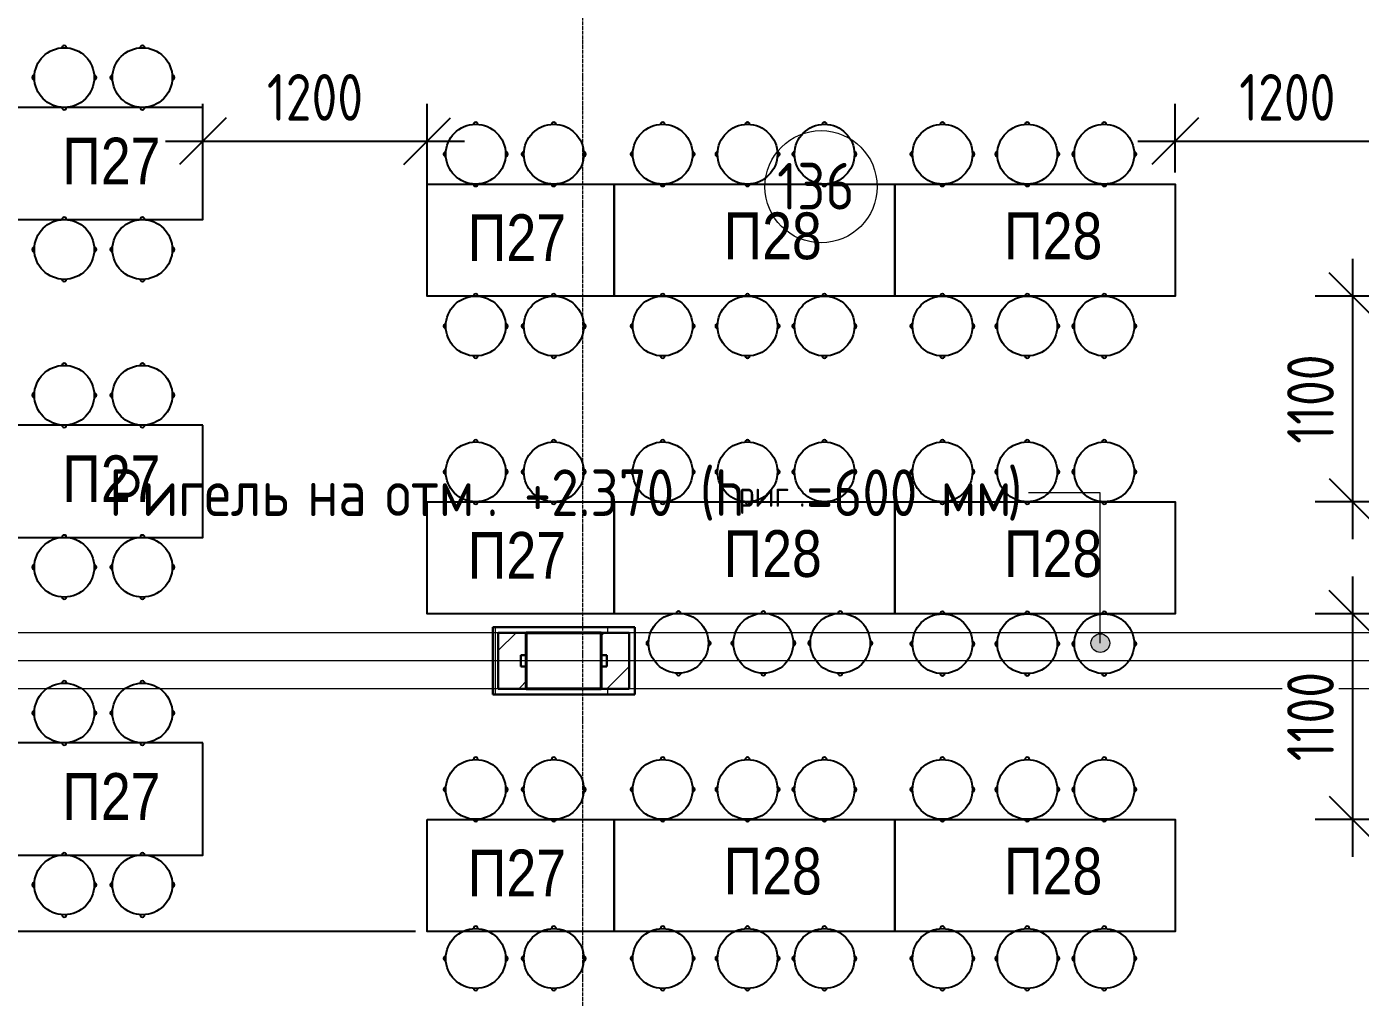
# Model space of a CAD drawing. Header units: millimetres. Extents: x -215207 to 92095, y -30385 to 123050.
# Drawn here: x -167107 to -159975, y 23940 to 29134 of the extents above; entities that cross this region are included whole.
import ezdxf
from ezdxf.enums import TextEntityAlignment as Align

# ---------------------------------------------------------------- set-up
doc = ezdxf.new("R2010")
doc.units = ezdxf.units.MM
doc.linetypes.add('ADSK_Линия сетки', pattern=[25, 20, -2.5, 0, -2.5])
doc.linetypes.add('ADSK_Сверху', pattern=[4.5, 3, -1.5])
for name, color, linetype, lineweight in [('Аннотация', 7, 'Continuous', 20), ('ДОНМ_ТХ_Анно', 84, 'Continuous', 20), ('Линии', 7, 'Continuous', 9), ('Марки помещений', 7, 'Continuous', 20), ('Несущие колонны', 7, 'Continuous', 20), ('Оси', 7, 'Continuous', 9), ('Стены наружные', 7, 'Continuous', 20)]:
    doc.layers.add(name, color=color, linetype=linetype, lineweight=lineweight)
for name, color, linetype in [('тх разм', 7, 'Continuous'), ('ТХ_(нейтральное оборудование_мебель)', 32, 'Continuous'), ('ТХ_размеры', 7, 'Continuous')]:
    doc.layers.add(name, color=color, linetype=linetype)
doc.styles.add('GOST Common_3', font='GOST_Common.ttf', dxfattribs={"width": 0.9, "height": 2.5})
doc.styles.add('GOST Common_5', font='GOST_Common.ttf', dxfattribs={"width": 0.9, "height": 5})
doc.styles.add('ГОСТ 2.304', font='CS_Gost2304.shx')
doc.styles.add('ТХ_ДОНМ', font='ARIALN.TTF')
doc.dimstyles.new('СПДС', dxfattribs={"dimscale": 100, "dimtxt": 2.5, "dimasz": 2.5, "dimexe": 2, "dimexo": 0.625, "dimgap": 1, "dimtad": 1, "dimdec": 0, "dimtxsty": 'ГОСТ 2.304', "dimblk": 'OBLIQUE', "dimblk1": 'OBLIQUE', "dimblk2": 'OBLIQUE', "dimcen": 2.5, "dimdle": 2, "dimadec": 0, "dimazin": 2, "dimtfac": 0.75, "dimtdec": 4, "dimtmove": 1, "dimatfit": 3, "dimfxl": 0, "dimtolj": 1, "dimarcsym": 0})

# ---------------------------------------------------------------- blocks, each defined once
blk = doc.blocks.new('1 этаж 21082025')
at = {"layer": 'Аннотация', "lineweight": 9}
h = blk.add_hatch(color=256, dxfattribs=at)
edge = h.paths.add_edge_path()
edge.add_arc((38569.6, -5605.8), 50, 0, 360)
for p, q in [((38191.1, -4800.9), (38185, -4800.9)), ((38569.6, -4800.9), (38191.1, -4800.9)), ((38569.6, -5605.8), (38569.6, -4800.9))]:
    blk.add_line(p, q, dxfattribs=at)
blk.add_circle((38569.6, -5605.8), 50, dxfattribs=at)
at = {"layer": 'Линии', "linetype": 'ADSK_Сверху'}
for p, q in [((50705, -5550), (30240, -5550)), ((50705, -5850), (30240, -5850))]:
    blk.add_line(p, q, dxfattribs=at)
at = {"layer": 'Марки помещений'}
blk.add_circle((37076, -3163.7), 300, dxfattribs=at)
at = {"layer": 'Несущие колонны', "lineweight": 40}
for p, q in [((35500, -5550), (35900, -5550)), ((35500, -5850), (35500, -5550)), ((35900, -5550), (35500, -5550)), ((35500, -5550), (35500, -5850)), ((35900, -5550), (35900, -5850)), ((35900, -5850), (35900, -5550)), ((35900, -5850), (35500, -5850)), ((35500, -5850), (35900, -5850))]:
    blk.add_line(p, q, dxfattribs=at)
at = {"layer": 'Оси', "linetype": 'ADSK_Линия сетки'}
for p, q in [((35800, 5350.6), (35800, -59356.1)), ((58165, -5700), (-14072.3, -5700))]:
    blk.add_line(p, q, dxfattribs=at)
at = {"layer": 'Стены наружные', "lineweight": 30}
for p, q in [((36080, -5520), (35320, -5520)), ((35320, -5520), (35320, -5880)), ((36050, -5550), (35350, -5550)), ((35350, -5550), (35350, -5850)), ((35500, -5670), (35500, -5550)), ((35900, -5550), (35900, -5670)), ((36050, -5850), (36050, -5550)), ((36080, -5880), (36080, -5520)), ((35470, -5670), (35500, -5670)), ((35470, -5730), (35470, -5670)), ((35900, -5670), (35930, -5670)), ((35930, -5670), (35930, -5730)), ((35500, -5730), (35470, -5730)), ((35500, -5850), (35500, -5730)), ((35930, -5730), (35900, -5730)), ((35900, -5730), (35900, -5850)), ((35320, -5880), (36080, -5880)), ((35350, -5850), (36050, -5850))]:
    blk.add_line(p, q, dxfattribs=at)
at = {"layer": 'Стены наружные', "linetype": 'Continuous', "lineweight": 9}
for p, q in [((35336, -5880), (35336, -5520)), ((35350, -5645.4), (35445.4, -5550)), ((35900, -5566.8), (35916.8, -5550)), ((35936, -5550), (35936, -5520)), ((35931.1, -5850), (36050, -5731.1)), ((35459.7, -5850), (35470, -5839.7)), ((35470, -5839.7), (35500, -5809.7)), ((35936, -5880), (35936, -5850))]:
    blk.add_line(p, q, dxfattribs=at)
at = {"layer": 'Аннотация', "width": 0.9}
for s, height, style, p in [('Ригель', 250, 'GOST Common_3', (33269, -4925.9)), ('. +2.370 (h', 250, 'GOST Common_3', (35287.1, -4925.9)), ('=600', 250, 'GOST Common_3', (36995.7, -4925.9)), (')', 250, 'GOST Common_3', (38073.2, -4925.9)), ('на', 250, 'GOST Common_3', (34328.7, -4925.9)), ('отм', 250, 'GOST Common_3', (34745.4, -4925.9)), ('мм', 250, 'GOST Common_3', (37716, -4925.9)), ('риг', 138.75, 'GOST Common_5', (36636.6, -4876.7)), ('.', 138.8, 'GOST Common_5', (36958, -4876.7))]:
    blk.add_text(s, height=height, dxfattribs=dict(at, style=style)).set_placement(p)
at = {"layer": 'Марки помещений', "style": 'GOST Common_3', "width": 0.9}
blk.add_text('136', height=250, dxfattribs=at).set_placement((36841.1, -3286))
blk = doc.blocks.new('_Oblique')
at = {"color": 0, "linetype": 'ByBlock', "lineweight": -2}
blk.add_line((-0.5, -0.5), (0.5, 0.5), dxfattribs=at)
blk = doc.blocks.new('*D522')
at = {"layer": 'Defpoints', "color": 0, "transparency": 16777216}
for p in [(-164965, 28521), (-166164.9, 28221.4), (-164965, 28156.1)]:
    blk.add_point(p, dxfattribs=at)
at = {"layer": 'ТХ_размеры', "color": 0, "lineweight": -2, "transparency": 16777216}
for p, q in [((-166164.9, 28283.9), (-166164.9, 28721)), ((-164965, 28218.6), (-164965, 28721)), ((-166364.9, 28521), (-164765, 28521))]:
    blk.add_line(p, q, dxfattribs=at)
at = {"layer": 'ТХ_размеры', "color": 0, "lineweight": -2, "transparency": 16777216, "xscale": 250, "yscale": 250, "zscale": 250, "rotation": 180}
blk.add_blockref('_Oblique', (-166164.9, 28521), dxfattribs=at)
at = {"layer": 'ТХ_размеры', "color": 0, "lineweight": -2, "transparency": 16777216, "xscale": 250, "yscale": 250, "zscale": 250}
blk.add_blockref('_Oblique', (-164965, 28521), dxfattribs=at)
at = {"layer": 'ТХ_размеры', "color": 0, "transparency": 16777216, "insert": (-165565, 28755.7), "char_height": 250, "attachment_point": 5, "style": 'ГОСТ 2.304', "bg_fill": 3, "box_fill_scale": 1.1, "bg_fill_color": 256, "bg_fill_true_color": 13158600, "bg_fill_transparency": 0}
blk.add_mtext('\\A1;1200', dxfattribs=at)
blk = doc.blocks.new('Табурет к обеденному столу')
at = {"layer": 'ТХ_(нейтральное оборудование_мебель)'}
blk.add_circle((19569, 43946), 160, dxfattribs=at)
for centre, start, end in [((19569, 44106), 357.8509, 182.1491), ((19409, 43946), 87.8509, 272.1491), ((19729, 43946), 267.8509, 92.1491), ((19569, 43786), 177.8509, 2.1491)]:
    blk.add_arc(centre, 12, start, end, dxfattribs=at)
blk = doc.blocks.new('*D527')
at = {"layer": 'Defpoints', "color": 0, "transparency": 16777216}
for p in [(-159765, 28521), (-160965, 28291.5), (-159765, 28291.5)]:
    blk.add_point(p, dxfattribs=at)
at = {"layer": 'ТХ_размеры', "color": 0, "lineweight": -2, "transparency": 16777216}
for p, q in [((-160965, 28354), (-160965, 28721)), ((-159765, 28354), (-159765, 28721)), ((-161165, 28521), (-159565, 28521))]:
    blk.add_line(p, q, dxfattribs=at)
at = {"layer": 'ТХ_размеры', "color": 0, "lineweight": -2, "transparency": 16777216, "xscale": 250, "yscale": 250, "zscale": 250, "rotation": 180}
blk.add_blockref('_Oblique', (-160965, 28521), dxfattribs=at)
at = {"layer": 'ТХ_размеры', "color": 0, "lineweight": -2, "transparency": 16777216, "xscale": 250, "yscale": 250, "zscale": 250}
blk.add_blockref('_Oblique', (-159765, 28521), dxfattribs=at)
at = {"layer": 'ТХ_размеры', "color": 0, "transparency": 16777216, "insert": (-160365, 28755.7), "char_height": 250, "attachment_point": 5, "style": 'ГОСТ 2.304', "bg_fill": 3, "box_fill_scale": 1.1, "bg_fill_color": 256, "bg_fill_true_color": 13158600, "bg_fill_transparency": 0}
blk.add_mtext('\\A1;1200', dxfattribs=at)
blk = doc.blocks.new('*D552')
at = {"layer": 'Defpoints', "color": 0, "ltscale": 100, "transparency": 16777216}
for p in [(-168542.2, 24292.5), (-164964.9, 24292.5), (-168265, 23032.5)]:
    blk.add_point(p, dxfattribs=at)
at = {"layer": 'тх разм', "color": 0, "lineweight": -2, "ltscale": 100, "transparency": 16777216}
for p, q in [((-168542.2, 22832.5), (-168542.2, 24492.5)), ((-165027.4, 24292.5), (-168742.2, 24292.5)), ((-168327.5, 23032.5), (-168742.2, 23032.5))]:
    blk.add_line(p, q, dxfattribs=at)
at = {"layer": 'тх разм', "color": 0, "lineweight": -2, "ltscale": 100, "transparency": 16777216, "xscale": 250, "yscale": 250, "zscale": 250}
for p, rotation in [((-168542.2, 24292.5), 90), ((-168542.2, 23032.5), 270)]:
    blk.add_blockref('_Oblique', p, dxfattribs=dict(at, rotation=rotation))
at = {"layer": 'тх разм', "color": 0, "ltscale": 100, "transparency": 16777216, "insert": (-168776.8, 23662.5), "char_height": 250, "attachment_point": 5, "rotation": 90, "style": 'ГОСТ 2.304', "bg_fill": 3, "box_fill_scale": 1.1, "bg_fill_color": 256, "bg_fill_true_color": 13158600, "bg_fill_transparency": 0}
blk.add_mtext('\\A1;1260', dxfattribs=at)
blk = doc.blocks.new('*D553')
at = {"layer": 'Defpoints', "color": 0, "ltscale": 100, "transparency": 16777216}
for p in [(-159765, 27691.5), (-160016.2, 26591.5), (-159765, 26591.5)]:
    blk.add_point(p, dxfattribs=at)
at = {"layer": 'тх разм', "color": 0, "lineweight": -2, "ltscale": 100, "transparency": 16777216}
for p, q in [((-160016.2, 27891.5), (-160016.2, 26391.5)), ((-159827.5, 27691.5), (-160216.2, 27691.5)), ((-159827.5, 26591.5), (-160216.2, 26591.5))]:
    blk.add_line(p, q, dxfattribs=at)
at = {"layer": 'тх разм', "color": 0, "lineweight": -2, "ltscale": 100, "transparency": 16777216, "xscale": 250, "yscale": 250, "zscale": 250}
for p, rotation in [((-160016.2, 27691.5), 90), ((-160016.2, 26591.5), 270)]:
    blk.add_blockref('_Oblique', p, dxfattribs=dict(at, rotation=rotation))
at = {"layer": 'тх разм', "color": 0, "ltscale": 100, "transparency": 16777216, "insert": (-160241.2, 27141.5), "char_height": 250, "attachment_point": 5, "rotation": 90, "style": 'ГОСТ 2.304', "bg_fill": 3, "box_fill_scale": 1.1, "bg_fill_color": 256, "bg_fill_true_color": 13158600, "bg_fill_transparency": 0}
blk.add_mtext('\\A1;1100', dxfattribs=at)
blk = doc.blocks.new('*D554')
at = {"layer": 'Defpoints', "color": 0, "ltscale": 100, "transparency": 16777216}
for p in [(-159765, 25992.5), (-160016.2, 24892.5), (-159765, 24892.5)]:
    blk.add_point(p, dxfattribs=at)
at = {"layer": 'тх разм', "color": 0, "lineweight": -2, "ltscale": 100, "transparency": 16777216}
for p, q in [((-160016.2, 26192.5), (-160016.2, 24692.5)), ((-159827.5, 25992.5), (-160216.2, 25992.5)), ((-159827.5, 24892.5), (-160216.2, 24892.5))]:
    blk.add_line(p, q, dxfattribs=at)
at = {"layer": 'тх разм', "color": 0, "lineweight": -2, "ltscale": 100, "transparency": 16777216, "xscale": 250, "yscale": 250, "zscale": 250}
for p, rotation in [((-160016.2, 25992.5), 90), ((-160016.2, 24892.5), 270)]:
    blk.add_blockref('_Oblique', p, dxfattribs=dict(at, rotation=rotation))
at = {"layer": 'тх разм', "color": 0, "ltscale": 100, "transparency": 16777216, "insert": (-160241.2, 25442.5), "char_height": 250, "attachment_point": 5, "rotation": 90, "style": 'ГОСТ 2.304', "bg_fill": 3, "box_fill_scale": 1.1, "bg_fill_color": 256, "bg_fill_true_color": 13158600, "bg_fill_transparency": 0}
blk.add_mtext('\\A1;1100', dxfattribs=at)

msp = doc.modelspace()

# ---------------------------------------------------------------- linework, layer by layer
at = {"layer": 'Оси', "linetype": 'ADSK_Линия сетки'}
msp.add_line((-144664, 25741.4), (-173546.6, 25741.4), dxfattribs=at)
at = {"layer": 'ТХ_(нейтральное оборудование_мебель)'}
for points in [[(-163965, 28291.5), (-162465, 28291.5), (-162465, 27691.5), (-163965, 27691.5), (-163965, 28291.5)], [(-162465, 28291.5), (-160965, 28291.5), (-160965, 27691.5), (-162465, 27691.5), (-162465, 28291.5)], [(-166164.9, 27001.4), (-167164.9, 27001.4), (-167164.9, 26401.4), (-166164.9, 26401.4), (-166164.9, 27001.4)], [(-164964.9, 26591.5), (-163965, 26591.5), (-163965, 25991.5), (-164964.9, 25991.5), (-164964.9, 26591.5)], [(-163965, 26591.5), (-162465, 26591.5), (-162465, 25991.5), (-163965, 25991.5), (-163965, 26591.5)], [(-162465, 26591.5), (-160965, 26591.5), (-160965, 25991.5), (-162465, 25991.5), (-162465, 26591.5)], [(-166164.9, 25301.4), (-167164.9, 25301.4), (-167164.9, 24701.4), (-166164.9, 24701.4), (-166164.9, 25301.4)], [(-164964.9, 24892.5), (-163965, 24892.5), (-163965, 24292.5), (-164964.9, 24292.5), (-164964.9, 24892.5)], [(-163965, 24892.5), (-162465, 24892.5), (-162465, 24292.5), (-163965, 24292.5), (-163965, 24892.5)], [(-162465, 24892.5), (-160965, 24892.5), (-160965, 24292.5), (-162465, 24292.5), (-162465, 24892.5)]]:
    msp.add_lwpolyline(points, dxfattribs=at)

# ---------------------------------------------------------------- block references
msp.add_blockref('1 этаж 21082025', (-199934.8, 31441.4))
at = {"layer": 'ТХ_(нейтральное оборудование_мебель)', "color": 5, "rotation": 180}
for p in [(-147336.6, 72807.7), (-144719, 72397.8), (-144136.7, 72397.8), (-143683, 72397.8), (-143271.5, 72397.8), (-142640.4, 72397.8), (-142186.8, 72397.8), (-141775.2, 72397.8), (-147336.6, 71888.1), (-146919, 71888.1), (-145136.6, 71478.2), (-144719, 71478.2), (-144136.7, 71478.2), (-143683, 71478.2), (-143271.5, 71478.2), (-142640.4, 71478.2), (-142186.8, 71478.2), (-141775.2, 71478.2), (-147336.6, 71107.7), (-146919, 71107.7), (-145136.6, 70697.8), (-144719, 70697.8), (-144136.7, 70697.8), (-143683, 70697.8), (-143271.5, 70697.8), (-142640.4, 70697.8), (-142186.8, 70697.8), (-141775.2, 70697.8), (-147336.6, 70188.1), (-146919, 70188.1), (-144052, 69780.8), (-143598.3, 69780.8), (-143186.8, 69780.8), (-142640.4, 69778.2), (-142186.8, 69778.2), (-141775.2, 69778.2), (-147336.6, 69407.7), (-146919, 69407.7), (-145136.6, 68998.8), (-144719, 68998.8), (-144136.7, 68998.8), (-143683, 68998.8), (-143271.5, 68998.8), (-142640.4, 68998.8), (-142186.8, 68998.8), (-141775.2, 68998.8), (-147336.6, 68488.1), (-146919, 68488.1), (-145136.6, 68094.3), (-144719, 68094.3), (-144136.7, 68094.3), (-143683, 68094.3), (-143271.5, 68094.3), (-142640.4, 68094.3), (-142186.8, 68094.3), (-141775.2, 68094.3)]:
    msp.add_blockref('Табурет к обеденному столу', p, dxfattribs=at)

# ---------------------------------------------------------------- texts
at = {"layer": 'ДОНМ_ТХ_Анно', "style": 'ТХ_ДОНМ'}
for s, p in [('П27', (-166654.1, 28414.9)), ('П27', (-164485.2, 28005)), ('П28', (-163117.4, 28014.8)), ('П28', (-161617.4, 28014.8)), ('П27', (-166654.1, 26714.9)), ('П27', (-164485.2, 26305)), ('П28', (-163117.4, 26314.8)), ('П28', (-161617.4, 26314.8)), ('П27', (-166654.1, 25014.9)), ('П27', (-164485.2, 24606)), ('П28', (-163117.4, 24615.8)), ('П28', (-161617.4, 24615.8))]:
    msp.add_text(s, height=250, dxfattribs=at).set_placement(p, align=Align.MIDDLE_CENTER)

# ---------------------------------------------------------------- next in the draw order: dimensions: what is measured, and where the dimension line sits
at = {"layer": 'тх разм', "ltscale": 100}
for base, p1, p2, picture, middle in [((-160016.2, 26591.5), (-159765, 27691.5), (-159765, 26591.5), '*D553', (-160241.2, 27141.5)), ((-160016.2, 24892.5), (-159765, 25992.5), (-159765, 24892.5), '*D554', (-160241.2, 25442.5)), ((-168542.2, 24292.5), (-168265, 23032.5), (-164964.9, 24292.5), '*D552', (-168776.8, 23662.5))]:
    dim = msp.add_linear_dim(base=base, p1=p1, p2=p2, angle=90, dimstyle='СПДС', dxfattribs=at)
    dim.commit()
    dim.dimension.update_dxf_attribs({"geometry": picture, "text_midpoint": middle})
at = {"layer": 'ТХ_размеры'}
for base, p1, p2, picture, middle in [((-164965, 28521), (-166164.9, 28221.4), (-164965, 28156.1), '*D522', (-165565, 28755.7)), ((-159765, 28521), (-160965, 28291.5), (-159765, 28291.5), '*D527', (-160365, 28755.7))]:
    dim = msp.add_linear_dim(base=base, p1=p1, p2=p2, dimstyle='СПДС', dxfattribs=at)
    dim.commit()
    dim.dimension.update_dxf_attribs({"geometry": picture, "text_midpoint": middle})

# ---------------------------------------------------------------- next in the draw order: linework, layer by layer
at = {"layer": 'ТХ_(нейтральное оборудование_мебель)'}
for points in [[(-166164.9, 28701.4), (-167164.9, 28701.4), (-167164.9, 28101.4), (-166164.9, 28101.4), (-166164.9, 28701.4)], [(-164964.9, 28291.5), (-163965, 28291.5), (-163965, 27691.5), (-164964.9, 27691.5), (-164964.9, 28291.5)]]:
    msp.add_lwpolyline(points, dxfattribs=at)

# ---------------------------------------------------------------- next in the draw order: block references
at = {"layer": 'ТХ_(нейтральное оборудование_мебель)', "color": 5, "rotation": 180}
for p in [(-146919, 72807.7), (-145136.6, 72397.8)]:
    msp.add_blockref('Табурет к обеденному столу', p, dxfattribs=at)

doc.saveas('drawing.dxf')
